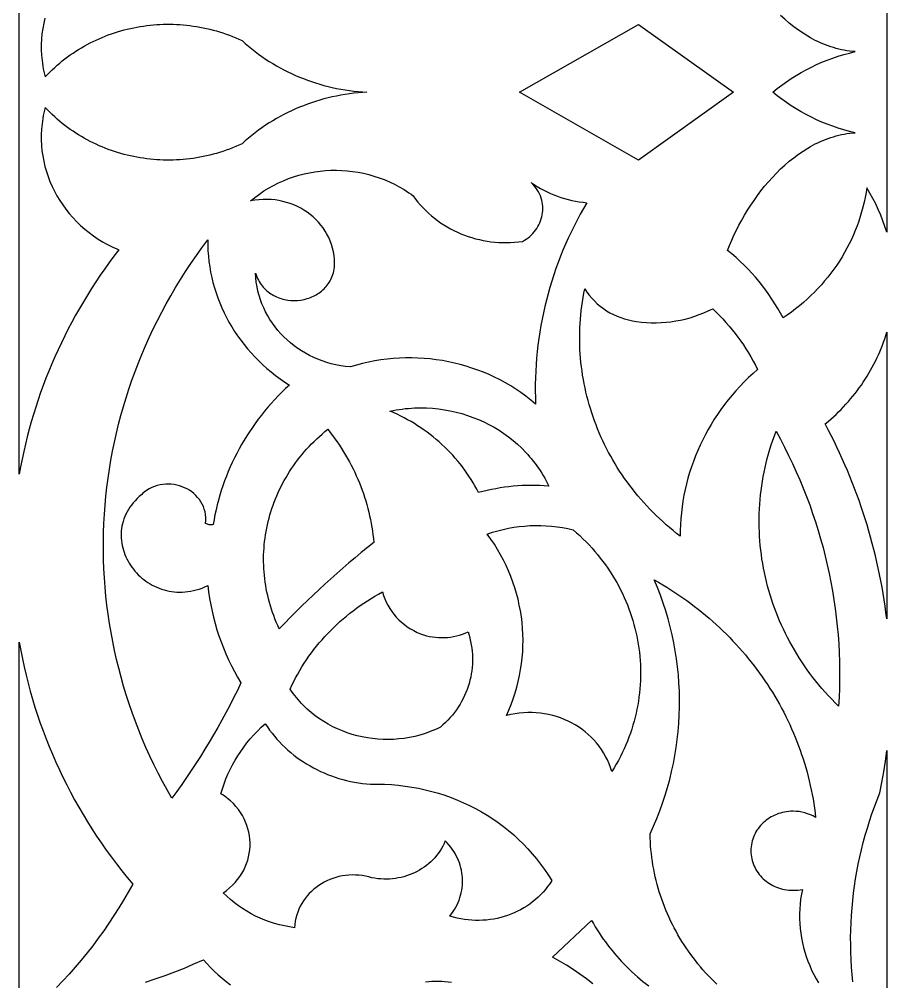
# Model space of a CAD drawing. Extents: x 1908 to 2928, y -299 to 721.
# Drawn here: x 2747.6 to 2827.6, y 216.8 to 305.5 of the extents above; entities that cross this region are included whole.
import ezdxf

# ---------------------------------------------------------------- set-up
doc = ezdxf.new("R2010")
doc.units = 0
doc.layers.add('BITMAP_LAYER', color=18, linetype='CONTINUOUS')

msp = doc.modelspace()

# ---------------------------------------------------------------- linework, layer by layer
at = {"layer": 'BITMAP_LAYER'}
for points in [[(2749.922, 305.641), (2749.81, 305.164), (2749.72, 304.682), (2749.652, 304.196), (2749.606, 303.705), (2749.583, 303.211), (2749.583, 302.714), (2749.606, 302.215), (2749.653, 301.715), (2749.686, 301.465), (2749.725, 301.214), (2749.769, 300.964), (2749.82, 300.713), (2749.877, 300.463), (2749.941, 300.213), (2750.155, 300.439), (2750.373, 300.659), (2750.596, 300.875), (2750.822, 301.085), (2751.053, 301.291), (2751.287, 301.491), (2751.525, 301.686), (2751.767, 301.875), (2752.012, 302.059), (2752.261, 302.239), (2752.513, 302.412), (2752.768, 302.581), (2753.027, 302.744), (2753.288, 302.901), (2753.553, 303.054), (2753.82, 303.201), (2754.09, 303.342), (2754.363, 303.478), (2754.638, 303.609), (2754.916, 303.734), (2755.196, 303.853), (2755.479, 303.968), (2755.763, 304.076), (2756.05, 304.179), (2756.339, 304.277), (2756.629, 304.369), (2756.922, 304.455), (2757.216, 304.536), (2757.511, 304.611), (2757.809, 304.68), (2758.107, 304.744), (2758.407, 304.802), (2758.708, 304.855), (2759.01, 304.901), (2759.313, 304.942), (2759.617, 304.978), (2759.922, 305.007), (2760.227, 305.031), (2760.534, 305.048), (2760.84, 305.06), (2761.147, 305.066), (2761.455, 305.067), (2761.762, 305.061), (2762.07, 305.05), (2762.377, 305.032), (2762.685, 305.009), (2762.993, 304.979), (2763.3, 304.944), (2763.607, 304.903), (2763.913, 304.855), (2764.219, 304.802), (2764.524, 304.743), (2764.828, 304.677), (2765.131, 304.606), (2765.434, 304.528), (2765.735, 304.444), (2766.036, 304.355), (2766.335, 304.259), (2766.632, 304.156), (2766.929, 304.048), (2767.223, 303.933), (2767.516, 303.812), (2767.808, 303.685), (2768.097, 303.552), (2768.39, 303.289), (2768.689, 303.033), (2768.993, 302.784), (2769.302, 302.542), (2769.617, 302.307), (2769.937, 302.078), (2770.262, 301.857), (2770.592, 301.643), (2770.927, 301.437), (2771.266, 301.237), (2771.609, 301.045), (2771.957, 300.86), (2772.309, 300.683), (2772.666, 300.513), (2773.026, 300.351), (2773.389, 300.196), (2773.757, 300.049), (2774.127, 299.91), (2774.502, 299.778), (2774.879, 299.654), (2775.259, 299.539), (2775.643, 299.431), (2776.029, 299.331), (2776.417, 299.239), (2776.808, 299.155), (2777.202, 299.08), (2777.598, 299.013), (2777.995, 298.954), (2778.395, 298.903), (2778.797, 298.861), (2779.2, 298.828), (2779.605, 298.803), (2779.2, 298.777), (2778.797, 298.744), (2778.395, 298.702), (2777.995, 298.651), (2777.598, 298.592), (2777.202, 298.525), (2776.808, 298.45), (2776.417, 298.366), (2776.029, 298.274), (2775.643, 298.174), (2775.259, 298.067), (2774.879, 297.951), (2774.502, 297.827), (2774.127, 297.696), (2773.757, 297.556), (2773.389, 297.409), (2773.026, 297.254), (2772.666, 297.092), (2772.309, 296.922), (2771.957, 296.745), (2771.609, 296.56), (2771.266, 296.368), (2770.927, 296.168), (2770.592, 295.962), (2770.262, 295.748), (2769.937, 295.527), (2769.617, 295.298), (2769.302, 295.063), (2768.993, 294.821), (2768.689, 294.572), (2768.39, 294.316), (2768.097, 294.053), (2767.808, 293.92), (2767.516, 293.793), (2767.223, 293.672), (2766.929, 293.557), (2766.632, 293.449), (2766.335, 293.347), (2766.036, 293.25), (2765.735, 293.161), (2765.434, 293.077), (2765.131, 292.999), (2764.828, 292.928), (2764.524, 292.862), (2764.219, 292.803), (2763.913, 292.75), (2763.607, 292.702), (2763.3, 292.661), (2762.993, 292.626), (2762.685, 292.596), (2762.377, 292.573), (2762.07, 292.555), (2761.762, 292.544), (2761.455, 292.538), (2761.147, 292.539), (2760.84, 292.545), (2760.534, 292.557), (2760.227, 292.574), (2759.922, 292.598), (2759.617, 292.628), (2759.313, 292.663), (2759.01, 292.704), (2758.708, 292.75), (2758.407, 292.803), (2758.107, 292.861), (2757.809, 292.925), (2757.511, 292.994), (2757.216, 293.069), (2756.922, 293.15), (2756.629, 293.236), (2756.339, 293.328), (2756.05, 293.426), (2755.763, 293.529), (2755.479, 293.637), (2755.196, 293.752), (2754.916, 293.871), (2754.638, 293.996), (2754.363, 294.127), (2754.09, 294.263), (2753.82, 294.405), (2753.553, 294.551), (2753.288, 294.704), (2753.027, 294.861), (2752.768, 295.024), (2752.513, 295.193), (2752.261, 295.367), (2752.012, 295.546), (2751.767, 295.73), (2751.525, 295.919), (2751.287, 296.114), (2751.053, 296.314), (2750.822, 296.52), (2750.596, 296.73), (2750.373, 296.946), (2750.155, 297.167), (2749.941, 297.392), (2749.877, 297.142), (2749.82, 296.892), (2749.769, 296.641), (2749.725, 296.391), (2749.653, 295.89), (2749.606, 295.39), (2749.583, 294.891), (2749.583, 294.394), (2749.606, 293.9), (2749.652, 293.41), (2749.72, 292.923), (2749.81, 292.441), (2749.922, 291.964), (2750.056, 291.493), (2750.211, 291.028), (2750.386, 290.571), (2750.582, 290.121), (2750.798, 289.68), (2751.034, 289.247), (2751.289, 288.825), (2751.564, 288.412), (2751.857, 288.01), (2752.169, 287.62), (2752.5, 287.242), (2752.848, 286.877), (2753.213, 286.526), (2753.596, 286.188), (2753.995, 285.865), (2754.412, 285.557), (2754.844, 285.265), (2755.292, 284.99), (2755.522, 284.859), (2755.756, 284.732), (2755.994, 284.61), (2756.235, 284.492), (2756.481, 284.379), (2756.73, 284.27), (2756.288, 283.69), (2755.856, 283.105), (2755.434, 282.514), (2755.021, 281.919), (2754.618, 281.318), (2754.225, 280.712), (2753.842, 280.102), (2753.468, 279.486), (2753.104, 278.867), (2752.751, 278.242), (2752.407, 277.613), (2752.073, 276.98), (2751.749, 276.343), (2751.436, 275.702), (2751.132, 275.056), (2750.839, 274.407), (2750.555, 273.754), (2750.282, 273.097), (2750.019, 272.437), (2749.767, 271.773), (2749.525, 271.106), (2749.293, 270.436), (2749.072, 269.763), (2748.861, 269.087), (2748.66, 268.407), (2748.47, 267.725), (2748.291, 267.041), (2748.122, 266.353), (2747.964, 265.663), (2747.817, 264.971), (2747.68, 264.277), (2747.554, 263.58), (2747.554, 298.803), (2747.554, 334.025)], [(2827.554, 311.72), (2827.554, 285.885), (2827.387, 286.419), (2827.202, 286.949), (2826.999, 287.473), (2826.777, 287.991), (2826.537, 288.503), (2826.28, 289.009), (2826.004, 289.507), (2825.71, 289.998), (2825.641, 289.546), (2825.559, 289.097), (2825.465, 288.651), (2825.359, 288.209), (2825.24, 287.77), (2825.11, 287.335), (2824.969, 286.904), (2824.816, 286.477), (2824.651, 286.055), (2824.475, 285.637), (2824.288, 285.224), (2824.089, 284.815), (2823.88, 284.412), (2823.66, 284.015), (2823.429, 283.622), (2823.188, 283.236), (2822.936, 282.855), (2822.674, 282.481), (2822.402, 282.113), (2822.119, 281.751), (2821.827, 281.396), (2821.524, 281.048), (2821.212, 280.707), (2820.891, 280.373), (2820.56, 280.046), (2820.219, 279.727), (2819.869, 279.416), (2819.511, 279.113), (2819.143, 278.819), (2818.766, 278.532), (2818.381, 278.255), (2817.987, 277.986), (2817.75, 278.429), (2817.502, 278.867), (2817.242, 279.298), (2816.971, 279.722), (2816.689, 280.14), (2816.395, 280.55), (2816.09, 280.953), (2815.775, 281.349), (2815.449, 281.736), (2815.112, 282.116), (2814.766, 282.488), (2814.409, 282.852), (2814.042, 283.207), (2813.665, 283.554), (2813.278, 283.891), (2812.882, 284.22), (2813.062, 284.681), (2813.257, 285.144), (2813.467, 285.61), (2813.69, 286.076), (2813.927, 286.542), (2814.178, 287.007), (2814.443, 287.47), (2814.72, 287.928), (2815.011, 288.383), (2815.313, 288.831), (2815.629, 289.273), (2815.956, 289.707), (2816.295, 290.132), (2816.646, 290.547), (2817.008, 290.951), (2817.381, 291.342), (2817.765, 291.721), (2818.16, 292.085), (2818.564, 292.433), (2818.979, 292.765), (2819.404, 293.08), (2819.838, 293.376), (2820.282, 293.651), (2820.507, 293.782), (2820.734, 293.907), (2820.964, 294.026), (2821.196, 294.14), (2821.43, 294.248), (2821.666, 294.35), (2821.904, 294.446), (2822.144, 294.536), (2822.386, 294.619), (2822.63, 294.696), (2822.876, 294.767), (2823.124, 294.831), (2823.374, 294.888), (2823.625, 294.938), (2823.879, 294.981), (2824.134, 295.016), (2824.391, 295.045), (2824.65, 295.065), (2824.123, 295.192), (2823.601, 295.334), (2823.085, 295.49), (2822.575, 295.662), (2822.071, 295.847), (2821.574, 296.048), (2821.084, 296.262), (2820.601, 296.491), (2820.127, 296.733), (2819.66, 296.989), (2819.202, 297.258), (2818.752, 297.541), (2818.312, 297.837), (2817.881, 298.146), (2817.46, 298.468), (2817.05, 298.803), (2817.46, 299.137), (2817.881, 299.459), (2818.312, 299.768), (2818.752, 300.064), (2819.202, 300.347), (2819.66, 300.616), (2820.127, 300.872), (2820.601, 301.115), (2821.084, 301.343), (2821.574, 301.557), (2822.071, 301.758), (2822.575, 301.943), (2823.085, 302.115), (2823.601, 302.271), (2824.123, 302.413), (2824.65, 302.54), (2824.391, 302.56), (2824.134, 302.589), (2823.879, 302.624), (2823.625, 302.667), (2823.374, 302.717), (2823.124, 302.774), (2822.876, 302.838), (2822.63, 302.909), (2822.386, 302.986), (2822.144, 303.069), (2821.904, 303.159), (2821.666, 303.255), (2821.43, 303.357), (2821.196, 303.465), (2820.964, 303.579), (2820.734, 303.699), (2820.507, 303.823), (2820.282, 303.954), (2819.838, 304.229), (2819.404, 304.525), (2818.979, 304.84), (2818.564, 305.172), (2818.16, 305.52), (2817.765, 305.884)], [(2811.871, 216.577), (2811.608, 216.833), (2811.35, 217.093), (2811.097, 217.357), (2810.849, 217.625), (2810.606, 217.897), (2810.369, 218.173), (2810.137, 218.453), (2809.91, 218.736), (2809.689, 219.023), (2809.473, 219.314), (2809.263, 219.608), (2809.058, 219.905), (2808.859, 220.206), (2808.665, 220.51), (2808.477, 220.818), (2808.295, 221.128), (2808.119, 221.442), (2807.949, 221.758), (2807.784, 222.077), (2807.626, 222.4), (2807.473, 222.725), (2807.326, 223.053), (2807.186, 223.383), (2807.052, 223.716), (2806.924, 224.051), (2806.802, 224.389), (2806.686, 224.729), (2806.577, 225.072), (2806.475, 225.416), (2806.378, 225.763), (2806.289, 226.112), (2806.205, 226.463), (2806.129, 226.816), (2806.059, 227.17), (2805.996, 227.527), (2805.939, 227.885), (2805.889, 228.244), (2805.847, 228.606), (2805.811, 228.968), (2805.782, 229.332), (2805.76, 229.698), (2805.745, 230.065), (2805.737, 230.433), (2806.053, 231.133), (2806.35, 231.839), (2806.627, 232.55), (2806.884, 233.265), (2807.122, 233.985), (2807.34, 234.709), (2807.539, 235.437), (2807.718, 236.169), (2807.877, 236.903), (2808.017, 237.64), (2808.137, 238.38), (2808.238, 239.121), (2808.319, 239.865), (2808.38, 240.609), (2808.422, 241.355), (2808.444, 242.101), (2808.446, 242.847), (2808.429, 243.593), (2808.392, 244.339), (2808.335, 245.084), (2808.259, 245.829), (2808.163, 246.571), (2808.047, 247.312), (2807.912, 248.051), (2807.756, 248.787), (2807.582, 249.52), (2807.387, 250.25), (2807.173, 250.977), (2806.939, 251.699), (2806.685, 252.418), (2806.412, 253.132), (2806.119, 253.84), (2806.509, 253.618), (2806.894, 253.391), (2807.276, 253.158), (2807.653, 252.921), (2808.026, 252.679), (2808.394, 252.433), (2808.758, 252.181), (2809.118, 251.925), (2809.473, 251.665), (2809.824, 251.4), (2810.17, 251.13), (2810.511, 250.856), (2810.848, 250.578), (2811.18, 250.296), (2811.508, 250.009), (2811.83, 249.718), (2812.148, 249.423), (2812.461, 249.124), (2812.77, 248.821), (2813.073, 248.514), (2813.371, 248.203), (2813.665, 247.888), (2813.953, 247.57), (2814.237, 247.247), (2814.515, 246.922), (2814.788, 246.592), (2815.056, 246.259), (2815.319, 245.922), (2815.576, 245.582), (2815.828, 245.239), (2816.075, 244.892), (2816.317, 244.542), (2816.553, 244.189), (2816.784, 243.832), (2817.009, 243.473), (2817.229, 243.11), (2817.443, 242.745), (2817.652, 242.376), (2817.855, 242.005), (2818.052, 241.631), (2818.244, 241.254), (2818.43, 240.874), (2818.61, 240.492), (2818.784, 240.107), (2818.953, 239.719), (2819.115, 239.329), (2819.272, 238.937), (2819.423, 238.542), (2819.567, 238.145), (2819.706, 237.745), (2819.839, 237.344), (2819.965, 236.94), (2820.086, 236.534), (2820.2, 236.126), (2820.308, 235.716), (2820.409, 235.304), (2820.505, 234.891), (2820.594, 234.475), (2820.676, 234.058), (2820.753, 233.639), (2820.822, 233.218), (2820.886, 232.796), (2820.942, 232.372), (2820.992, 231.947), (2820.756, 232.076), (2820.511, 232.19), (2820.259, 232.286), (2819.999, 232.366), (2819.733, 232.429), (2819.463, 232.474), (2819.19, 232.501), (2818.913, 232.511), (2818.713, 232.506), (2818.515, 232.492), (2818.321, 232.469), (2818.129, 232.436), (2817.941, 232.396), (2817.756, 232.347), (2817.575, 232.289), (2817.398, 232.224), (2817.226, 232.151), (2817.058, 232.071), (2816.895, 231.983), (2816.737, 231.888), (2816.585, 231.786), (2816.438, 231.678), (2816.297, 231.563), (2816.161, 231.443), (2816.032, 231.316), (2815.91, 231.184), (2815.795, 231.046), (2815.686, 230.903), (2815.585, 230.755), (2815.491, 230.603), (2815.405, 230.445), (2815.327, 230.284), (2815.258, 230.118), (2815.196, 229.949), (2815.144, 229.776), (2815.101, 229.6), (2815.066, 229.42), (2815.042, 229.238), (2815.027, 229.052), (2815.021, 228.865), (2815.027, 228.677), (2815.042, 228.492), (2815.066, 228.31), (2815.101, 228.13), (2815.144, 227.954), (2815.196, 227.781), (2815.258, 227.611), (2815.327, 227.446), (2815.405, 227.284), (2815.491, 227.127), (2815.585, 226.974), (2815.686, 226.826), (2815.795, 226.684), (2815.91, 226.546), (2816.032, 226.414), (2816.161, 226.287), (2816.297, 226.166), (2816.438, 226.052), (2816.585, 225.943), (2816.737, 225.842), (2816.895, 225.747), (2817.058, 225.659), (2817.226, 225.579), (2817.398, 225.506), (2817.575, 225.44), (2817.756, 225.383), (2817.941, 225.334), (2818.129, 225.293), (2818.321, 225.261), (2818.515, 225.238), (2818.713, 225.224), (2818.913, 225.219), (2819.133, 225.225), (2819.349, 225.242), (2819.561, 225.27), (2819.769, 225.309), (2819.681, 224.857), (2819.611, 224.405), (2819.559, 223.953), (2819.525, 223.502), (2819.509, 223.051), (2819.51, 222.602), (2819.529, 222.155), (2819.564, 221.71), (2819.617, 221.267), (2819.686, 220.827), (2819.772, 220.391), (2819.875, 219.959), (2819.994, 219.53), (2820.128, 219.107), (2820.279, 218.688), (2820.446, 218.274), (2820.628, 217.867), (2820.826, 217.466), (2821.039, 217.071), (2821.266, 216.683)], [(2747.554, 211.421), (2747.554, 248.085), (2747.691, 247.327), (2747.841, 246.572), (2748.004, 245.819), (2748.179, 245.069), (2748.367, 244.322), (2748.568, 243.578), (2748.781, 242.838), (2749.006, 242.101), (2749.244, 241.367), (2749.494, 240.637), (2749.756, 239.911), (2750.031, 239.189), (2750.318, 238.471), (2750.617, 237.757), (2750.928, 237.048), (2751.251, 236.343), (2751.586, 235.643), (2751.933, 234.947), (2752.292, 234.257), (2752.662, 233.571), (2753.045, 232.891), (2753.439, 232.216), (2753.845, 231.547), (2754.263, 230.883), (2754.692, 230.225), (2755.133, 229.573), (2755.585, 228.926), (2756.048, 228.286), (2756.523, 227.653), (2757.009, 227.025), (2757.507, 226.405), (2758.016, 225.791), (2757.607, 225.052), (2757.183, 224.321), (2756.744, 223.598), (2756.291, 222.884), (2755.822, 222.178), (2755.34, 221.481), (2754.843, 220.794), (2754.331, 220.116), (2753.806, 219.447), (2753.267, 218.787), (2752.714, 218.138), (2752.148, 217.499), (2751.568, 216.87), (2750.975, 216.251)], [(2824.432, 216.789), (2824.365, 217.469), (2824.31, 218.149), (2824.269, 218.83), (2824.242, 219.511), (2824.227, 220.192), (2824.225, 220.872), (2824.237, 221.553), (2824.262, 222.232), (2824.3, 222.911), (2824.35, 223.59), (2824.414, 224.267), (2824.491, 224.943), (2824.581, 225.618), (2824.684, 226.291), (2824.8, 226.963), (2824.929, 227.633), (2825.071, 228.301), (2825.226, 228.967), (2825.393, 229.63), (2825.574, 230.291), (2825.767, 230.95), (2825.973, 231.605), (2826.193, 232.258), (2826.425, 232.908), (2826.669, 233.554), (2826.927, 234.197), (2827.113, 235.171), (2827.28, 236.147), (2827.427, 237.126), (2827.554, 238.106), (2827.554, 211.421)], [(2800.435, 216.607), (2799.85, 217.056), (2799.25, 217.49), (2798.637, 217.907), (2798.009, 218.307), (2797.369, 218.69), (2796.715, 219.056), (2800.336, 222.448), (2800.502, 222.152), (2800.674, 221.861), (2800.85, 221.572), (2801.032, 221.287), (2801.218, 221.006), (2801.409, 220.729), (2801.605, 220.456), (2801.806, 220.186), (2802.011, 219.92), (2802.221, 219.658), (2802.435, 219.399), (2802.654, 219.145), (2802.877, 218.895), (2803.105, 218.649), (2803.337, 218.406), (2803.573, 218.168), (2804.057, 217.704), (2804.556, 217.257), (2805.072, 216.827), (2805.602, 216.415)], [(2759.187, 216.767), (2760.099, 217.058), (2761.003, 217.37), (2761.899, 217.702), (2762.787, 218.056), (2763.666, 218.43), (2764.536, 218.826), (2764.861, 218.462), (2765.197, 218.109), (2765.543, 217.767), (2765.899, 217.437), (2766.264, 217.118), (2766.64, 216.811), (2767.024, 216.516)], [(2785.01, 216.784), (2785.31, 216.812), (2785.61, 216.832), (2785.911, 216.842), (2786.212, 216.844), (2786.512, 216.837), (2786.812, 216.821), (2787.111, 216.797), (2787.409, 216.763)]]:
    msp.add_lwpolyline(points, dxfattribs=at)
for points in [[(2813.427, 298.803), (2804.665, 292.55), (2793.687, 298.803), (2804.665, 305.055)], [(2777.299, 291.592), (2777.799, 291.557), (2778.298, 291.501), (2778.795, 291.425), (2779.288, 291.329), (2779.778, 291.212), (2780.263, 291.075), (2780.743, 290.917), (2781.217, 290.739), (2781.684, 290.54), (2782.144, 290.32), (2782.595, 290.08), (2783.037, 289.82), (2783.47, 289.538), (2783.682, 289.39), (2783.892, 289.237), (2784.103, 288.947), (2784.325, 288.666), (2784.556, 288.395), (2784.797, 288.133), (2785.047, 287.88), (2785.305, 287.636), (2785.571, 287.403), (2785.845, 287.179), (2786.127, 286.964), (2786.416, 286.76), (2786.713, 286.566), (2787.015, 286.382), (2787.324, 286.208), (2787.64, 286.045), (2787.96, 285.893), (2788.286, 285.751), (2788.618, 285.62), (2788.953, 285.5), (2789.294, 285.391), (2789.638, 285.293), (2789.986, 285.207), (2790.337, 285.132), (2790.692, 285.069), (2791.049, 285.018), (2791.408, 284.978), (2791.77, 284.95), (2792.133, 284.935), (2792.498, 284.932), (2792.864, 284.941), (2793.231, 284.962), (2793.598, 284.996), (2793.965, 285.043), (2794.144, 285.144), (2794.316, 285.255), (2794.479, 285.374), (2794.634, 285.501), (2794.781, 285.636), (2794.92, 285.779), (2795.049, 285.928), (2795.17, 286.083), (2795.281, 286.245), (2795.382, 286.411), (2795.474, 286.583), (2795.556, 286.759), (2795.628, 286.939), (2795.689, 287.123), (2795.74, 287.309), (2795.78, 287.498), (2795.808, 287.689), (2795.826, 287.882), (2795.831, 288.075), (2795.825, 288.27), (2795.807, 288.464), (2795.777, 288.659), (2795.735, 288.852), (2795.679, 289.044), (2795.611, 289.235), (2795.529, 289.423), (2795.435, 289.608), (2795.326, 289.791), (2795.204, 289.97), (2795.068, 290.144), (2794.917, 290.314), (2794.752, 290.479), (2795.036, 290.286), (2795.326, 290.102), (2795.622, 289.929), (2795.924, 289.765), (2796.231, 289.611), (2796.544, 289.468), (2796.862, 289.335), (2797.184, 289.212), (2797.51, 289.099), (2797.841, 288.998), (2798.175, 288.906), (2798.513, 288.826), (2798.854, 288.757), (2799.197, 288.699), (2799.544, 288.651), (2799.892, 288.615), (2799.582, 288.082), (2799.282, 287.545), (2798.992, 287.003), (2798.713, 286.457), (2798.443, 285.907), (2798.184, 285.354), (2797.936, 284.797), (2797.697, 284.236), (2797.469, 283.672), (2797.252, 283.105), (2797.044, 282.534), (2796.848, 281.961), (2796.662, 281.384), (2796.486, 280.805), (2796.321, 280.223), (2796.167, 279.639), (2796.023, 279.052), (2795.89, 278.463), (2795.767, 277.872), (2795.656, 277.279), (2795.555, 276.684), (2795.465, 276.088), (2795.386, 275.489), (2795.318, 274.89), (2795.26, 274.289), (2795.214, 273.686), (2795.178, 273.083), (2795.154, 272.478), (2795.14, 271.873), (2795.138, 271.267), (2795.147, 270.661), (2795.167, 270.054), (2794.73, 270.418), (2794.282, 270.767), (2793.823, 271.1), (2793.355, 271.417), (2792.877, 271.718), (2792.39, 272.003), (2791.895, 272.272), (2791.391, 272.524), (2790.88, 272.761), (2790.361, 272.981), (2789.836, 273.184), (2789.305, 273.371), (2788.768, 273.541), (2788.225, 273.694), (2787.678, 273.83), (2787.126, 273.95), (2786.571, 274.052), (2786.012, 274.137), (2785.45, 274.205), (2784.885, 274.255), (2784.319, 274.288), (2783.751, 274.303), (2783.182, 274.301), (2782.612, 274.281), (2782.042, 274.243), (2781.473, 274.187), (2780.904, 274.114), (2780.336, 274.022), (2779.771, 273.912), (2779.207, 273.783), (2778.646, 273.636), (2778.088, 273.471), (2777.638, 273.517), (2777.195, 273.583), (2776.759, 273.667), (2776.331, 273.769), (2775.911, 273.889), (2775.5, 274.026), (2775.097, 274.179), (2774.705, 274.349), (2774.322, 274.535), (2773.95, 274.736), (2773.588, 274.953), (2773.238, 275.183), (2772.9, 275.428), (2772.574, 275.686), (2772.262, 275.957), (2771.962, 276.241), (2771.676, 276.537), (2771.404, 276.844), (2771.147, 277.163), (2770.905, 277.493), (2770.678, 277.833), (2770.468, 278.182), (2770.274, 278.542), (2770.097, 278.91), (2769.937, 279.287), (2769.796, 279.671), (2769.672, 280.064), (2769.568, 280.463), (2769.482, 280.869), (2769.417, 281.282), (2769.371, 281.7), (2769.347, 282.123), (2769.402, 281.955), (2769.465, 281.793), (2769.533, 281.636), (2769.607, 281.486), (2769.688, 281.341), (2769.773, 281.203), (2769.864, 281.07), (2769.96, 280.943), (2770.061, 280.822), (2770.167, 280.707), (2770.277, 280.597), (2770.391, 280.493), (2770.51, 280.395), (2770.632, 280.303), (2770.757, 280.217), (2770.886, 280.136), (2771.018, 280.061), (2771.153, 279.991), (2771.29, 279.928), (2771.43, 279.87), (2771.572, 279.817), (2771.717, 279.77), (2771.863, 279.729), (2772.01, 279.693), (2772.159, 279.663), (2772.309, 279.639), (2772.611, 279.606), (2772.915, 279.596), (2773.219, 279.607), (2773.521, 279.64), (2773.819, 279.695), (2774.112, 279.771), (2774.256, 279.817), (2774.398, 279.869), (2774.538, 279.926), (2774.675, 279.988), (2774.81, 280.055), (2774.941, 280.127), (2775.07, 280.205), (2775.195, 280.288), (2775.317, 280.377), (2775.435, 280.47), (2775.549, 280.569), (2775.658, 280.672), (2775.763, 280.781), (2775.864, 280.895), (2775.959, 281.015), (2776.05, 281.139), (2776.135, 281.268), (2776.215, 281.402), (2776.288, 281.542), (2776.356, 281.686), (2776.418, 281.836), (2776.473, 281.99), (2776.521, 282.15), (2776.563, 282.314), (2776.597, 282.483), (2776.624, 282.658), (2776.634, 283.024), (2776.62, 283.385), (2776.584, 283.74), (2776.526, 284.087), (2776.446, 284.428), (2776.347, 284.76), (2776.227, 285.084), (2776.089, 285.398), (2775.932, 285.703), (2775.758, 285.998), (2775.566, 286.282), (2775.359, 286.554), (2775.136, 286.815), (2774.898, 287.063), (2774.646, 287.298), (2774.38, 287.52), (2774.102, 287.728), (2773.812, 287.921), (2773.511, 288.098), (2773.199, 288.26), (2772.877, 288.406), (2772.546, 288.534), (2772.207, 288.646), (2771.859, 288.739), (2771.505, 288.814), (2771.144, 288.869), (2770.778, 288.905), (2770.406, 288.921), (2770.031, 288.916), (2769.652, 288.89), (2769.27, 288.841), (2768.886, 288.771), (2769.084, 288.937), (2769.285, 289.098), (2769.697, 289.405), (2770.12, 289.693), (2770.553, 289.96), (2770.996, 290.208), (2771.448, 290.435), (2771.908, 290.643), (2772.376, 290.83), (2772.85, 290.997), (2773.331, 291.144), (2773.816, 291.271), (2774.306, 291.377), (2774.8, 291.464), (2775.297, 291.53), (2775.796, 291.576), (2776.297, 291.602), (2776.798, 291.607)], [(2764.941, 284.675), (2764.96, 284.175), (2764.996, 283.678), (2765.049, 283.184), (2765.118, 282.693), (2765.203, 282.205), (2765.304, 281.722), (2765.42, 281.242), (2765.552, 280.767), (2765.7, 280.297), (2765.863, 279.832), (2766.04, 279.372), (2766.233, 278.918), (2766.44, 278.47), (2766.661, 278.029), (2766.897, 277.594), (2767.147, 277.166), (2767.411, 276.745), (2767.689, 276.332), (2767.98, 275.927), (2768.285, 275.53), (2768.603, 275.142), (2768.934, 274.762), (2769.278, 274.392), (2769.635, 274.031), (2770.004, 273.68), (2770.385, 273.339), (2770.779, 273.009), (2771.185, 272.689), (2771.602, 272.38), (2772.031, 272.083), (2772.472, 271.797), (2772.121, 271.471), (2771.778, 271.138), (2771.442, 270.8), (2771.115, 270.455), (2770.795, 270.105), (2770.484, 269.749), (2770.18, 269.388), (2769.885, 269.021), (2769.598, 268.649), (2769.32, 268.272), (2769.05, 267.89), (2768.788, 267.503), (2768.535, 267.111), (2768.291, 266.715), (2768.055, 266.314), (2767.828, 265.908), (2767.609, 265.499), (2767.4, 265.086), (2767.2, 264.668), (2767.008, 264.247), (2766.826, 263.822), (2766.653, 263.393), (2766.489, 262.961), (2766.334, 262.525), (2766.189, 262.087), (2766.054, 261.645), (2765.927, 261.2), (2765.811, 260.752), (2765.704, 260.302), (2765.606, 259.849), (2765.519, 259.394), (2765.441, 258.936), (2765.351, 258.923), (2765.26, 258.917), (2765.169, 258.919), (2765.079, 258.928), (2764.99, 258.945), (2764.903, 258.969), (2764.818, 259), (2764.736, 259.038), (2764.759, 259.321), (2764.757, 259.595), (2764.733, 259.862), (2764.687, 260.119), (2764.619, 260.367), (2764.532, 260.605), (2764.426, 260.833), (2764.302, 261.05), (2764.162, 261.255), (2764.006, 261.449), (2763.836, 261.63), (2763.652, 261.799), (2763.457, 261.954), (2763.25, 262.096), (2763.032, 262.223), (2762.806, 262.336), (2762.572, 262.433), (2762.331, 262.514), (2762.085, 262.58), (2761.833, 262.628), (2761.578, 262.659), (2761.321, 262.673), (2761.062, 262.668), (2760.803, 262.644), (2760.544, 262.602), (2760.287, 262.539), (2760.034, 262.456), (2759.784, 262.353), (2759.539, 262.228), (2759.3, 262.082), (2759.069, 261.914), (2758.956, 261.821), (2758.846, 261.723), (2758.628, 261.533), (2758.424, 261.34), (2758.235, 261.143), (2758.06, 260.942), (2757.898, 260.737), (2757.75, 260.529), (2757.615, 260.319), (2757.493, 260.106), (2757.385, 259.89), (2757.289, 259.673), (2757.205, 259.454), (2757.134, 259.234), (2757.074, 259.013), (2757.027, 258.791), (2756.991, 258.568), (2756.966, 258.345), (2756.953, 258.123), (2756.951, 257.901), (2756.959, 257.679), (2756.978, 257.459), (2757.007, 257.24), (2757.047, 257.023), (2757.096, 256.807), (2757.155, 256.594), (2757.223, 256.384), (2757.3, 256.176), (2757.387, 255.971), (2757.482, 255.77), (2757.586, 255.572), (2757.699, 255.379), (2757.819, 255.189), (2757.947, 255.005), (2758.083, 254.825), (2758.227, 254.651), (2758.378, 254.482), (2758.536, 254.318), (2758.7, 254.161), (2758.872, 254.011), (2759.049, 253.867), (2759.233, 253.73), (2759.423, 253.6), (2759.619, 253.478), (2759.82, 253.364), (2760.027, 253.258), (2760.239, 253.16), (2760.455, 253.071), (2760.677, 252.992), (2760.903, 252.921), (2761.133, 252.861), (2761.367, 252.81), (2761.605, 252.77), (2761.846, 252.74), (2762.091, 252.721), (2762.339, 252.713), (2762.59, 252.717), (2762.844, 252.733), (2763.1, 252.76), (2763.359, 252.8), (2763.619, 252.853), (2763.882, 252.918), (2764.146, 252.997), (2764.412, 253.09), (2764.678, 253.196), (2764.946, 253.316), (2765.018, 252.726), (2765.107, 252.137), (2765.212, 251.552), (2765.332, 250.97), (2765.469, 250.392), (2765.622, 249.818), (2765.79, 249.247), (2765.974, 248.681), (2766.174, 248.12), (2766.389, 247.563), (2766.62, 247.012), (2766.866, 246.466), (2767.127, 245.926), (2767.404, 245.393), (2767.695, 244.865), (2768.002, 244.344), (2767.666, 243.648), (2767.321, 242.956), (2766.968, 242.267), (2766.606, 241.583), (2766.236, 240.902), (2765.858, 240.226), (2765.471, 239.554), (2765.076, 238.886), (2764.673, 238.223), (2764.261, 237.564), (2763.841, 236.91), (2763.413, 236.26), (2762.977, 235.614), (2762.533, 234.974), (2762.081, 234.338), (2761.621, 233.707), (2761.185, 234.475), (2760.765, 235.249), (2760.36, 236.028), (2759.971, 236.811), (2759.598, 237.599), (2759.241, 238.392), (2758.899, 239.188), (2758.573, 239.989), (2758.262, 240.793), (2757.967, 241.601), (2757.688, 242.412), (2757.424, 243.227), (2757.176, 244.044), (2756.944, 244.864), (2756.727, 245.687), (2756.526, 246.512), (2756.34, 247.34), (2756.17, 248.169), (2756.016, 249), (2755.877, 249.833), (2755.753, 250.668), (2755.645, 251.503), (2755.552, 252.34), (2755.475, 253.178), (2755.414, 254.016), (2755.368, 254.855), (2755.337, 255.694), (2755.322, 256.533), (2755.322, 257.372), (2755.337, 258.211), (2755.368, 259.049), (2755.414, 259.886), (2755.476, 260.723), (2755.553, 261.559), (2755.645, 262.393), (2755.753, 263.226), (2755.876, 264.057), (2756.014, 264.887), (2756.167, 265.714), (2756.336, 266.54), (2756.52, 267.362), (2756.72, 268.183), (2756.934, 269), (2757.164, 269.814), (2757.409, 270.626), (2757.669, 271.433), (2757.945, 272.238), (2758.235, 273.038), (2758.541, 273.835), (2758.862, 274.627), (2759.198, 275.415), (2759.549, 276.199), (2759.915, 276.978), (2760.296, 277.751), (2760.693, 278.52), (2761.104, 279.284), (2761.531, 280.041), (2761.973, 280.794), (2762.429, 281.54), (2762.901, 282.28), (2763.388, 283.014), (2763.889, 283.742), (2764.406, 284.463), (2764.938, 285.177)], [(2799.897, 280.373), (2800.113, 280.085), (2800.345, 279.811), (2800.592, 279.551), (2800.854, 279.305), (2801.13, 279.073), (2801.418, 278.857), (2801.719, 278.656), (2802.032, 278.472), (2802.355, 278.304), (2802.688, 278.153), (2803.031, 278.02), (2803.382, 277.904), (2803.741, 277.807), (2804.107, 277.729), (2804.479, 277.671), (2804.933, 277.614), (2805.387, 277.574), (2805.841, 277.553), (2806.295, 277.549), (2806.748, 277.563), (2807.199, 277.594), (2807.649, 277.642), (2808.095, 277.708), (2808.539, 277.79), (2808.978, 277.89), (2809.413, 278.007), (2809.844, 278.141), (2810.268, 278.291), (2810.687, 278.458), (2811.098, 278.642), (2811.503, 278.842), (2811.819, 278.533), (2812.128, 278.217), (2812.43, 277.896), (2812.724, 277.57), (2813.011, 277.237), (2813.29, 276.9), (2813.562, 276.557), (2813.826, 276.209), (2814.082, 275.856), (2814.33, 275.497), (2814.57, 275.134), (2814.802, 274.766), (2815.026, 274.394), (2815.242, 274.017), (2815.449, 273.636), (2815.648, 273.25), (2815.224, 272.874), (2814.812, 272.489), (2814.412, 272.094), (2814.024, 271.691), (2813.648, 271.279), (2813.284, 270.859), (2812.933, 270.431), (2812.594, 269.996), (2812.267, 269.552), (2811.954, 269.102), (2811.653, 268.644), (2811.365, 268.18), (2811.09, 267.709), (2810.829, 267.232), (2810.58, 266.749), (2810.345, 266.26), (2810.124, 265.766), (2809.916, 265.266), (2809.722, 264.762), (2809.542, 264.252), (2809.376, 263.738), (2809.224, 263.22), (2809.087, 262.698), (2808.963, 262.172), (2808.854, 261.643), (2808.76, 261.11), (2808.68, 260.574), (2808.615, 260.036), (2808.565, 259.495), (2808.531, 258.952), (2808.511, 258.407), (2808.506, 257.86), (2808.172, 258.12), (2807.843, 258.386), (2807.52, 258.656), (2807.203, 258.93), (2806.891, 259.209), (2806.585, 259.492), (2806.285, 259.78), (2805.991, 260.071), (2805.702, 260.367), (2805.42, 260.667), (2805.143, 260.971), (2804.872, 261.279), (2804.607, 261.59), (2804.348, 261.906), (2804.095, 262.224), (2803.848, 262.547), (2803.607, 262.873), (2803.372, 263.202), (2803.144, 263.535), (2802.921, 263.871), (2802.705, 264.21), (2802.495, 264.553), (2802.291, 264.898), (2802.094, 265.246), (2801.902, 265.597), (2801.718, 265.951), (2801.539, 266.308), (2801.367, 266.667), (2801.201, 267.029), (2801.042, 267.393), (2800.889, 267.76), (2800.743, 268.129), (2800.604, 268.5), (2800.471, 268.873), (2800.344, 269.248), (2800.225, 269.626), (2800.112, 270.005), (2800.005, 270.386), (2799.906, 270.769), (2799.813, 271.153), (2799.727, 271.539), (2799.648, 271.927), (2799.575, 272.316), (2799.51, 272.706), (2799.452, 273.098), (2799.4, 273.49), (2799.355, 273.884), (2799.318, 274.279), (2799.288, 274.675), (2799.264, 275.072), (2799.248, 275.469), (2799.239, 275.868), (2799.237, 276.267), (2799.242, 276.666), (2799.255, 277.066), (2799.274, 277.466), (2799.301, 277.867), (2799.336, 278.268), (2799.377, 278.669), (2799.427, 279.07), (2799.483, 279.471), (2799.547, 279.872), (2799.619, 280.273), (2799.698, 280.673)], [(2827.554, 250.263), (2827.48, 250.847), (2827.399, 251.431), (2827.311, 252.013), (2827.217, 252.594), (2827.116, 253.175), (2827.008, 253.754), (2826.893, 254.331), (2826.771, 254.908), (2826.643, 255.483), (2826.508, 256.056), (2826.367, 256.628), (2826.219, 257.199), (2826.064, 257.768), (2825.903, 258.336), (2825.735, 258.901), (2825.56, 259.465), (2825.379, 260.028), (2825.191, 260.588), (2824.996, 261.147), (2824.796, 261.704), (2824.588, 262.258), (2824.374, 262.811), (2824.154, 263.362), (2823.927, 263.91), (2823.693, 264.456), (2823.453, 265.001), (2823.207, 265.542), (2822.954, 266.082), (2822.695, 266.619), (2822.43, 267.154), (2822.158, 267.686), (2821.88, 268.216), (2822.136, 268.429), (2822.387, 268.646), (2822.634, 268.867), (2822.876, 269.092), (2823.113, 269.321), (2823.345, 269.554), (2823.572, 269.79), (2823.795, 270.029), (2824.012, 270.273), (2824.225, 270.519), (2824.432, 270.77), (2824.634, 271.023), (2824.831, 271.279), (2825.023, 271.539), (2825.21, 271.802), (2825.392, 272.068), (2825.568, 272.337), (2825.739, 272.608), (2825.905, 272.883), (2826.065, 273.16), (2826.22, 273.439), (2826.369, 273.722), (2826.513, 274.007), (2826.651, 274.294), (2826.784, 274.584), (2826.911, 274.876), (2827.033, 275.17), (2827.148, 275.466), (2827.259, 275.764), (2827.363, 276.065), (2827.461, 276.367), (2827.554, 276.671)], [(2784.837, 269.697), (2785.115, 269.689), (2785.669, 269.656), (2786.219, 269.601), (2786.764, 269.524), (2787.303, 269.426), (2787.836, 269.306), (2788.363, 269.166), (2788.881, 269.005), (2789.392, 268.824), (2789.893, 268.623), (2790.385, 268.403), (2790.867, 268.163), (2791.337, 267.905), (2791.796, 267.628), (2792.242, 267.332), (2792.676, 267.019), (2793.095, 266.689), (2793.5, 266.341), (2793.89, 265.976), (2794.264, 265.595), (2794.445, 265.398), (2794.622, 265.197), (2794.794, 264.992), (2794.962, 264.783), (2795.126, 264.571), (2795.285, 264.354), (2795.439, 264.134), (2795.588, 263.909), (2795.733, 263.682), (2795.873, 263.45), (2796.008, 263.215), (2796.137, 262.976), (2796.262, 262.733), (2796.381, 262.487), (2795.972, 262.517), (2795.563, 262.537), (2795.154, 262.548), (2794.745, 262.55), (2794.336, 262.544), (2793.927, 262.528), (2793.519, 262.503), (2793.112, 262.47), (2792.706, 262.427), (2792.301, 262.376), (2791.897, 262.315), (2791.495, 262.246), (2791.095, 262.168), (2790.696, 262.081), (2790.299, 261.985), (2789.904, 261.881), (2789.743, 262.191), (2789.575, 262.498), (2789.399, 262.8), (2789.217, 263.099), (2789.029, 263.393), (2788.833, 263.682), (2788.631, 263.968), (2788.423, 264.249), (2788.209, 264.525), (2787.988, 264.796), (2787.761, 265.063), (2787.528, 265.325), (2787.289, 265.582), (2787.044, 265.833), (2786.793, 266.08), (2786.537, 266.321), (2786.275, 266.558), (2786.008, 266.788), (2785.735, 267.014), (2785.457, 267.233), (2785.174, 267.447), (2784.886, 267.656), (2784.593, 267.858), (2784.294, 268.055), (2783.991, 268.245), (2783.684, 268.43), (2783.371, 268.608), (2783.054, 268.78), (2782.733, 268.946), (2782.407, 269.105), (2782.077, 269.258), (2781.743, 269.404), (2782.025, 269.461), (2782.307, 269.511), (2782.59, 269.555), (2782.872, 269.593), (2783.154, 269.626), (2783.435, 269.652), (2783.717, 269.673), (2783.998, 269.687), (2784.278, 269.696), (2784.558, 269.7)], [(2776.226, 267.437), (2776.447, 267.148), (2776.662, 266.855), (2776.871, 266.56), (2777.074, 266.261), (2777.272, 265.959), (2777.464, 265.654), (2777.65, 265.347), (2777.829, 265.036), (2778.003, 264.723), (2778.171, 264.407), (2778.333, 264.088), (2778.488, 263.767), (2778.638, 263.443), (2778.781, 263.117), (2778.918, 262.789), (2779.049, 262.458), (2779.174, 262.125), (2779.293, 261.791), (2779.405, 261.454), (2779.51, 261.115), (2779.61, 260.775), (2779.703, 260.433), (2779.789, 260.089), (2779.869, 259.743), (2779.943, 259.396), (2780.01, 259.048), (2780.071, 258.698), (2780.124, 258.347), (2780.172, 257.994), (2780.212, 257.641), (2780.246, 257.287), (2779.668, 256.822), (2779.094, 256.354), (2778.524, 255.881), (2777.959, 255.403), (2777.398, 254.921), (2776.841, 254.435), (2776.289, 253.944), (2775.742, 253.448), (2775.199, 252.949), (2774.66, 252.445), (2774.126, 251.937), (2773.597, 251.424), (2773.072, 250.908), (2772.552, 250.387), (2772.037, 249.862), (2771.526, 249.332), (2771.389, 249.632), (2771.258, 249.934), (2771.135, 250.237), (2771.018, 250.541), (2770.909, 250.846), (2770.806, 251.153), (2770.711, 251.461), (2770.622, 251.769), (2770.54, 252.079), (2770.465, 252.389), (2770.397, 252.7), (2770.336, 253.011), (2770.282, 253.323), (2770.234, 253.636), (2770.193, 253.948), (2770.159, 254.261), (2770.132, 254.574), (2770.111, 254.887), (2770.097, 255.2), (2770.089, 255.513), (2770.089, 255.826), (2770.094, 256.138), (2770.107, 256.45), (2770.126, 256.761), (2770.151, 257.072), (2770.183, 257.382), (2770.221, 257.691), (2770.266, 257.999), (2770.318, 258.306), (2770.376, 258.613), (2770.44, 258.918), (2770.51, 259.221), (2770.587, 259.524), (2770.67, 259.825), (2770.76, 260.124), (2770.856, 260.422), (2770.958, 260.718), (2771.066, 261.012), (2771.181, 261.305), (2771.301, 261.595), (2771.428, 261.883), (2771.561, 262.169), (2771.701, 262.453), (2771.846, 262.735), (2771.997, 263.014), (2772.155, 263.29), (2772.318, 263.564), (2772.488, 263.835), (2772.663, 264.103), (2772.845, 264.368), (2773.032, 264.63), (2773.225, 264.889), (2773.424, 265.145), (2773.63, 265.398), (2773.841, 265.647), (2774.057, 265.893), (2774.28, 266.135), (2774.508, 266.374), (2774.742, 266.608), (2774.982, 266.839), (2775.228, 267.066), (2775.479, 267.289), (2775.736, 267.508), (2775.999, 267.722)], [(2817.747, 266.804), (2818.133, 266.064), (2818.505, 265.319), (2818.864, 264.569), (2819.208, 263.814), (2819.539, 263.055), (2819.855, 262.29), (2820.158, 261.522), (2820.447, 260.749), (2820.721, 259.972), (2820.981, 259.191), (2821.227, 258.406), (2821.459, 257.618), (2821.677, 256.826), (2821.88, 256.031), (2822.069, 255.234), (2822.244, 254.433), (2822.404, 253.629), (2822.55, 252.824), (2822.682, 252.015), (2822.798, 251.205), (2822.901, 250.392), (2822.988, 249.578), (2823.061, 248.762), (2823.12, 247.945), (2823.163, 247.126), (2823.192, 246.306), (2823.206, 245.485), (2823.206, 244.663), (2823.19, 243.841), (2823.159, 243.018), (2823.114, 242.195), (2822.793, 242.512), (2822.479, 242.834), (2822.172, 243.161), (2821.871, 243.491), (2821.578, 243.826), (2821.292, 244.165), (2821.012, 244.508), (2820.74, 244.855), (2820.475, 245.205), (2820.216, 245.56), (2819.965, 245.918), (2819.721, 246.279), (2819.484, 246.644), (2819.254, 247.012), (2819.032, 247.383), (2818.816, 247.757), (2818.608, 248.135), (2818.407, 248.515), (2818.213, 248.898), (2818.026, 249.284), (2817.847, 249.673), (2817.675, 250.064), (2817.511, 250.457), (2817.354, 250.853), (2817.204, 251.251), (2817.061, 251.652), (2816.926, 252.054), (2816.799, 252.459), (2816.679, 252.865), (2816.566, 253.273), (2816.461, 253.683), (2816.363, 254.094), (2816.273, 254.507), (2816.191, 254.921), (2816.116, 255.337), (2816.049, 255.754), (2815.989, 256.172), (2815.937, 256.591), (2815.893, 257.011), (2815.857, 257.432), (2815.828, 257.853), (2815.807, 258.276), (2815.794, 258.698), (2815.788, 259.122), (2815.79, 259.545), (2815.8, 259.969), (2815.818, 260.393), (2815.844, 260.817), (2815.878, 261.241), (2815.92, 261.666), (2815.969, 262.089), (2816.027, 262.513), (2816.093, 262.936), (2816.166, 263.359), (2816.248, 263.781), (2816.337, 264.202), (2816.435, 264.623), (2816.541, 265.043), (2816.655, 265.462), (2816.777, 265.879), (2816.907, 266.296), (2817.046, 266.711), (2817.192, 267.125), (2817.347, 267.538)], [(2795.648, 258.855), (2796.149, 258.835), (2796.65, 258.797), (2797.15, 258.74), (2797.647, 258.666), (2798.143, 258.573), (2798.635, 258.463), (2798.944, 258.192), (2799.245, 257.917), (2799.539, 257.637), (2799.825, 257.352), (2800.103, 257.062), (2800.373, 256.767), (2800.636, 256.468), (2800.891, 256.165), (2801.138, 255.857), (2801.378, 255.545), (2801.61, 255.229), (2801.834, 254.91), (2802.05, 254.586), (2802.258, 254.259), (2802.458, 253.929), (2802.651, 253.595), (2802.835, 253.258), (2803.012, 252.918), (2803.18, 252.575), (2803.341, 252.229), (2803.494, 251.881), (2803.638, 251.53), (2803.775, 251.176), (2803.903, 250.82), (2804.024, 250.462), (2804.136, 250.102), (2804.24, 249.74), (2804.336, 249.376), (2804.424, 249.011), (2804.504, 248.644), (2804.576, 248.275), (2804.639, 247.906), (2804.694, 247.535), (2804.741, 247.163), (2804.779, 246.79), (2804.809, 246.416), (2804.831, 246.042), (2804.845, 245.667), (2804.85, 245.292), (2804.847, 244.917), (2804.835, 244.541), (2804.815, 244.166), (2804.786, 243.791), (2804.749, 243.415), (2804.704, 243.041), (2804.65, 242.666), (2804.587, 242.293), (2804.516, 241.92), (2804.436, 241.548), (2804.348, 241.177), (2804.251, 240.808), (2804.145, 240.439), (2804.031, 240.072), (2803.908, 239.707), (2803.777, 239.343), (2803.636, 238.981), (2803.487, 238.621), (2803.33, 238.263), (2803.163, 237.907), (2802.988, 237.553), (2802.803, 237.202), (2802.61, 236.854), (2802.408, 236.508), (2802.198, 236.165), (2802.083, 236.532), (2801.95, 236.889), (2801.799, 237.236), (2801.631, 237.572), (2801.446, 237.897), (2801.245, 238.211), (2801.029, 238.513), (2800.798, 238.804), (2800.553, 239.082), (2800.295, 239.347), (2800.024, 239.6), (2799.74, 239.839), (2799.445, 240.065), (2799.139, 240.277), (2798.823, 240.474), (2798.497, 240.657), (2798.163, 240.825), (2797.819, 240.978), (2797.468, 241.114), (2797.11, 241.236), (2796.745, 241.34), (2796.375, 241.428), (2795.999, 241.5), (2795.618, 241.553), (2795.234, 241.59), (2794.846, 241.608), (2794.455, 241.608), (2794.062, 241.589), (2793.668, 241.552), (2793.273, 241.495), (2792.877, 241.419), (2792.482, 241.322), (2792.711, 241.839), (2792.922, 242.361), (2793.114, 242.887), (2793.287, 243.416), (2793.441, 243.949), (2793.577, 244.485), (2793.695, 245.023), (2793.793, 245.563), (2793.874, 246.105), (2793.936, 246.648), (2793.979, 247.192), (2794.004, 247.737), (2794.011, 248.281), (2794, 248.825), (2793.97, 249.368), (2793.922, 249.909), (2793.856, 250.449), (2793.772, 250.987), (2793.67, 251.523), (2793.55, 252.055), (2793.412, 252.585), (2793.256, 253.11), (2793.082, 253.631), (2792.89, 254.148), (2792.681, 254.66), (2792.454, 255.166), (2792.209, 255.667), (2791.946, 256.161), (2791.666, 256.649), (2791.368, 257.13), (2791.053, 257.603), (2790.72, 258.068), (2791.198, 258.227), (2791.68, 258.369), (2792.166, 258.492), (2792.657, 258.598), (2793.15, 258.685), (2793.647, 258.755), (2794.145, 258.807), (2794.645, 258.841), (2795.146, 258.857)], [(2781.144, 252.409), (2781.261, 252.096), (2781.396, 251.792), (2781.549, 251.496), (2781.719, 251.21), (2781.905, 250.934), (2782.108, 250.669), (2782.326, 250.415), (2782.559, 250.172), (2782.806, 249.943), (2783.067, 249.726), (2783.342, 249.523), (2783.629, 249.335), (2783.928, 249.161), (2784.239, 249.003), (2784.561, 248.861), (2784.829, 248.771), (2785.101, 248.694), (2785.376, 248.631), (2785.652, 248.582), (2785.931, 248.546), (2786.21, 248.524), (2786.49, 248.515), (2786.77, 248.52), (2787.05, 248.539), (2787.328, 248.571), (2787.604, 248.617), (2787.878, 248.676), (2788.149, 248.749), (2788.416, 248.835), (2788.679, 248.935), (2788.938, 249.048), (2789.032, 248.752), (2789.113, 248.455), (2789.183, 248.156), (2789.24, 247.857), (2789.286, 247.557), (2789.321, 247.257), (2789.344, 246.957), (2789.355, 246.657), (2789.355, 246.358), (2789.344, 246.059), (2789.321, 245.762), (2789.287, 245.466), (2789.242, 245.171), (2789.186, 244.878), (2789.119, 244.588), (2789.041, 244.3), (2788.953, 244.015), (2788.854, 243.733), (2788.744, 243.454), (2788.624, 243.178), (2788.493, 242.907), (2788.352, 242.64), (2788.2, 242.377), (2788.039, 242.118), (2787.867, 241.865), (2787.685, 241.617), (2787.493, 241.374), (2787.292, 241.138), (2787.08, 240.907), (2786.859, 240.683), (2786.628, 240.465), (2786.388, 240.254), (2786.158, 240.145), (2785.926, 240.041), (2785.693, 239.942), (2785.458, 239.85), (2785.222, 239.763), (2784.985, 239.682), (2784.508, 239.536), (2784.027, 239.412), (2783.543, 239.311), (2783.057, 239.231), (2782.57, 239.174), (2782.082, 239.137), (2781.595, 239.122), (2781.109, 239.128), (2780.624, 239.155), (2780.142, 239.203), (2779.664, 239.271), (2779.19, 239.359), (2778.721, 239.468), (2778.257, 239.596), (2777.8, 239.744), (2777.351, 239.912), (2776.909, 240.098), (2776.476, 240.304), (2776.053, 240.529), (2775.641, 240.773), (2775.24, 241.035), (2774.85, 241.315), (2774.474, 241.614), (2774.111, 241.93), (2773.762, 242.264), (2773.594, 242.438), (2773.429, 242.616), (2773.268, 242.798), (2773.111, 242.984), (2772.959, 243.175), (2772.81, 243.37), (2772.666, 243.57), (2772.527, 243.773), (2772.692, 244.125), (2772.865, 244.474), (2773.044, 244.818), (2773.231, 245.158), (2773.426, 245.495), (2773.627, 245.827), (2773.835, 246.155), (2774.05, 246.479), (2774.271, 246.798), (2774.5, 247.113), (2774.735, 247.423), (2774.976, 247.729), (2775.224, 248.029), (2775.478, 248.325), (2775.739, 248.617), (2776.005, 248.903), (2776.278, 249.184), (2776.557, 249.46), (2776.842, 249.73), (2777.132, 249.995), (2777.429, 250.255), (2777.731, 250.509), (2778.038, 250.758), (2778.352, 251.001), (2778.67, 251.238), (2778.994, 251.47), (2779.323, 251.695), (2779.658, 251.914), (2779.997, 252.127), (2780.342, 252.334), (2780.691, 252.535), (2781.045, 252.729)], [(2770.438, 240.283), (2770.647, 239.991), (2770.863, 239.706), (2771.089, 239.428), (2771.322, 239.158), (2771.563, 238.894), (2771.812, 238.638), (2772.069, 238.39), (2772.333, 238.149), (2772.604, 237.916), (2772.882, 237.69), (2773.166, 237.473), (2773.458, 237.264), (2773.755, 237.064), (2774.058, 236.871), (2774.368, 236.687), (2774.683, 236.512), (2775.003, 236.345), (2775.329, 236.188), (2775.659, 236.039), (2775.995, 235.899), (2776.335, 235.769), (2776.679, 235.648), (2777.028, 235.536), (2777.381, 235.434), (2777.737, 235.342), (2778.097, 235.259), (2778.46, 235.187), (2778.827, 235.124), (2779.196, 235.072), (2779.568, 235.03), (2779.943, 234.998), (2780.589, 235.007), (2781.232, 234.995), (2781.871, 234.961), (2782.507, 234.908), (2783.137, 234.834), (2783.763, 234.74), (2784.383, 234.626), (2784.997, 234.493), (2785.604, 234.34), (2786.205, 234.169), (2786.797, 233.978), (2787.382, 233.77), (2787.959, 233.543), (2788.526, 233.298), (2789.084, 233.036), (2789.632, 232.756), (2790.17, 232.458), (2790.696, 232.144), (2791.212, 231.814), (2791.715, 231.466), (2792.207, 231.103), (2792.685, 230.724), (2793.15, 230.329), (2793.601, 229.919), (2794.038, 229.493), (2794.46, 229.053), (2794.867, 228.598), (2795.259, 228.129), (2795.634, 227.646), (2795.992, 227.149), (2796.333, 226.638), (2796.657, 226.114), (2796.473, 225.833), (2796.278, 225.562), (2796.073, 225.301), (2795.856, 225.05), (2795.629, 224.81), (2795.393, 224.581), (2795.147, 224.362), (2794.892, 224.154), (2794.629, 223.958), (2794.358, 223.773), (2794.08, 223.599), (2793.794, 223.436), (2793.502, 223.285), (2793.203, 223.147), (2792.899, 223.02), (2792.589, 222.905), (2792.274, 222.803), (2791.955, 222.713), (2791.632, 222.636), (2791.306, 222.571), (2790.976, 222.52), (2790.644, 222.482), (2790.309, 222.457), (2789.973, 222.445), (2789.636, 222.447), (2789.297, 222.462), (2788.958, 222.492), (2788.619, 222.535), (2788.28, 222.593), (2787.943, 222.664), (2787.606, 222.751), (2787.272, 222.852), (2787.425, 223.05), (2787.567, 223.253), (2787.699, 223.461), (2787.82, 223.672), (2787.929, 223.887), (2788.028, 224.105), (2788.116, 224.325), (2788.193, 224.549), (2788.259, 224.774), (2788.314, 225.002), (2788.359, 225.231), (2788.392, 225.461), (2788.415, 225.692), (2788.428, 225.923), (2788.429, 226.154), (2788.42, 226.386), (2788.4, 226.616), (2788.37, 226.846), (2788.329, 227.074), (2788.277, 227.301), (2788.215, 227.526), (2788.142, 227.748), (2788.059, 227.968), (2787.965, 228.185), (2787.861, 228.398), (2787.746, 228.608), (2787.621, 228.814), (2787.486, 229.015), (2787.34, 229.212), (2787.183, 229.403), (2787.016, 229.589), (2786.839, 229.77), (2786.732, 229.526), (2786.613, 229.29), (2786.483, 229.061), (2786.344, 228.84), (2786.194, 228.626), (2786.035, 228.421), (2785.867, 228.223), (2785.69, 228.034), (2785.504, 227.853), (2785.311, 227.681), (2785.11, 227.518), (2784.902, 227.364), (2784.686, 227.219), (2784.465, 227.083), (2784.237, 226.957), (2784.004, 226.84), (2783.765, 226.734), (2783.521, 226.638), (2783.273, 226.551), (2783.02, 226.476), (2782.764, 226.411), (2782.504, 226.356), (2782.242, 226.313), (2781.976, 226.281), (2781.709, 226.26), (2781.439, 226.251), (2781.168, 226.253), (2780.896, 226.268), (2780.623, 226.294), (2780.349, 226.333), (2780.076, 226.384), (2779.803, 226.448), (2779.488, 226.52), (2779.174, 226.575), (2778.861, 226.612), (2778.55, 226.631), (2778.241, 226.634), (2777.935, 226.62), (2777.633, 226.59), (2777.334, 226.544), (2777.041, 226.483), (2776.753, 226.407), (2776.47, 226.317), (2776.195, 226.212), (2775.926, 226.094), (2775.665, 225.962), (2775.412, 225.818), (2775.168, 225.661), (2774.934, 225.491), (2774.709, 225.311), (2774.495, 225.118), (2774.292, 224.915), (2774.101, 224.702), (2773.923, 224.478), (2773.757, 224.244), (2773.604, 224.002), (2773.466, 223.75), (2773.343, 223.49), (2773.234, 223.221), (2773.142, 222.945), (2773.066, 222.662), (2773.007, 222.371), (2772.966, 222.074), (2772.943, 221.771), (2772.472, 221.842), (2772.006, 221.931), (2771.546, 222.039), (2771.093, 222.165), (2770.646, 222.308), (2770.208, 222.47), (2769.777, 222.648), (2769.355, 222.844), (2768.942, 223.056), (2768.54, 223.285), (2768.147, 223.53), (2767.766, 223.791), (2767.397, 224.067), (2767.039, 224.359), (2766.695, 224.666), (2766.364, 224.987), (2766.52, 225.095), (2766.671, 225.206), (2766.958, 225.439), (2767.224, 225.685), (2767.47, 225.942), (2767.695, 226.21), (2767.901, 226.488), (2768.085, 226.775), (2768.25, 227.07), (2768.394, 227.372), (2768.518, 227.68), (2768.622, 227.994), (2768.705, 228.311), (2768.768, 228.632), (2768.811, 228.956), (2768.834, 229.28), (2768.836, 229.606), (2768.819, 229.931), (2768.781, 230.254), (2768.723, 230.576), (2768.645, 230.894), (2768.547, 231.208), (2768.43, 231.517), (2768.292, 231.819), (2768.134, 232.115), (2767.956, 232.403), (2767.758, 232.683), (2767.54, 232.952), (2767.302, 233.211), (2767.045, 233.458), (2766.768, 233.692), (2766.621, 233.805), (2766.47, 233.913), (2766.314, 234.019), (2766.153, 234.12), (2766.291, 234.581), (2766.445, 235.035), (2766.615, 235.484), (2766.803, 235.926), (2767.006, 236.361), (2767.225, 236.788), (2767.46, 237.208), (2767.71, 237.62), (2767.976, 238.024), (2768.256, 238.419), (2768.551, 238.804), (2768.861, 239.18), (2769.184, 239.547), (2769.522, 239.902), (2769.874, 240.248), (2770.239, 240.582)]]:
    msp.add_lwpolyline(points, close=True, dxfattribs=at)

doc.saveas('drawing.dxf')
